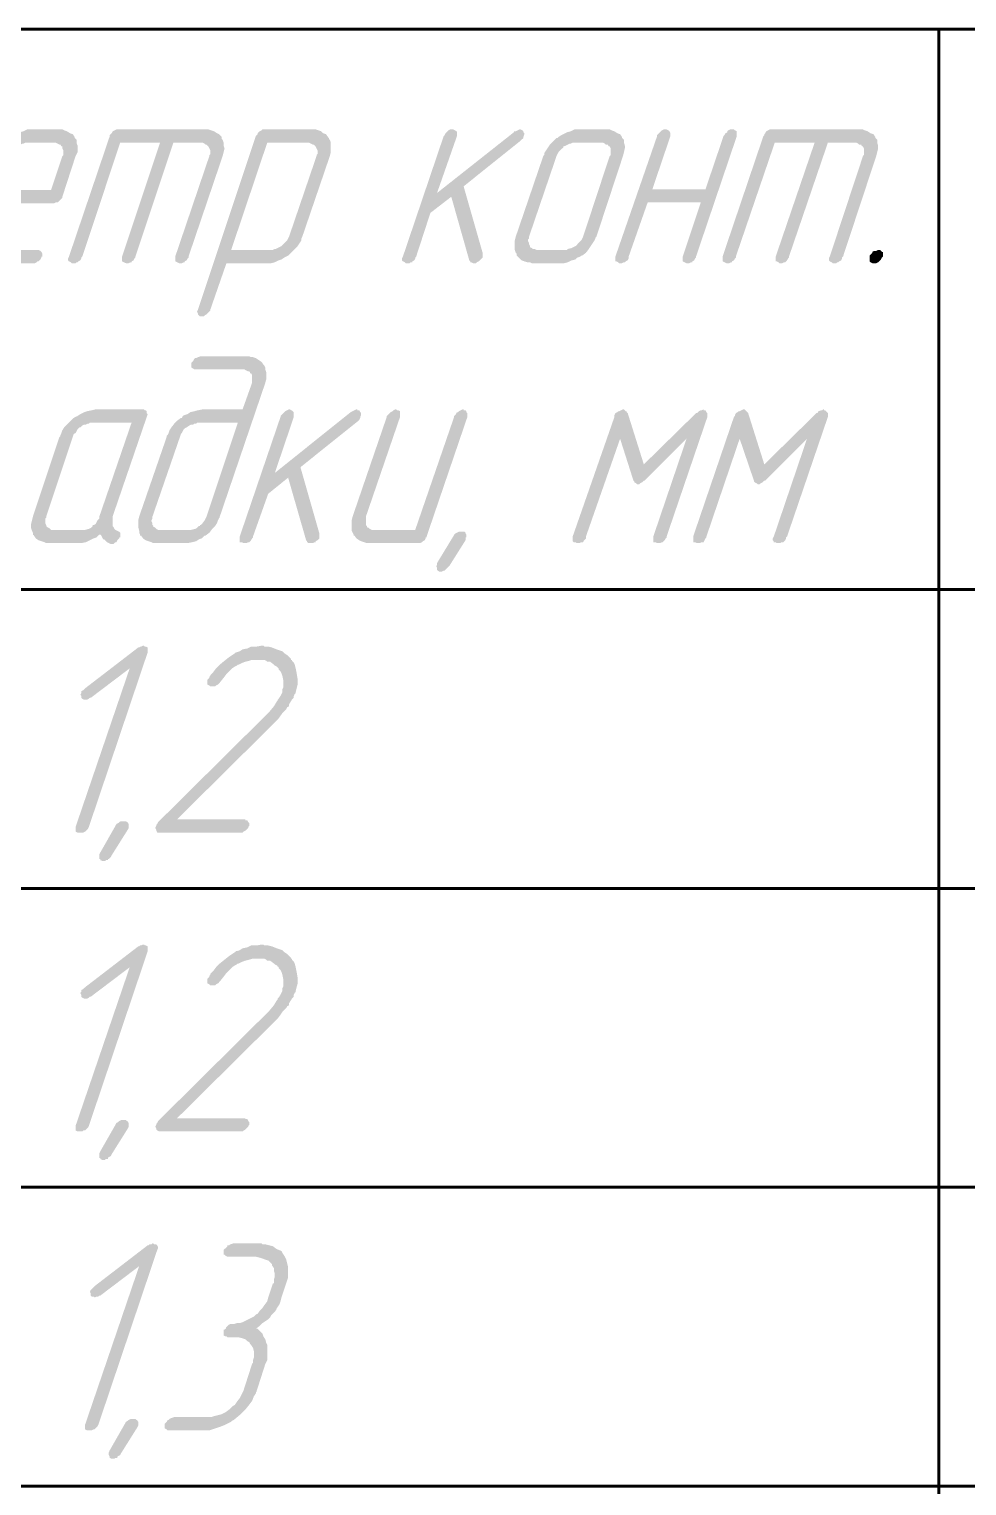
# Model space of a CAD drawing. Extents: x 260 to 1101, y 70 to 664.
# Drawn here: x 419.32 to 444.42, y 270.02 to 309.02 of the extents above; entities that cross this region are included whole.
import ezdxf

# ---------------------------------------------------------------- set-up
doc = ezdxf.new("R2010")
doc.units = 0
doc.header["$MEASUREMENT"] = 0
doc.layers.add('PDF _Геометрия', color=7, linetype='CONTINUOUS')
doc.layers.add('PDF _Сплошная заливка', color=7, linetype='CONTINUOUS')

msp = doc.modelspace()

# ---------------------------------------------------------------- hatches: boundary and pattern name
at = {"layer": 'PDF _Сплошная заливка', "transparency": 33554559}
h = msp.add_hatch(color=256, dxfattribs=at)
h.paths.add_polyline_path([(419.984, 305.975), (419.248, 305.975), (419.222, 305.975), (419.171, 305.95), (419.146, 305.95), (419.095, 305.925), (419.044, 305.899), (418.968, 305.874), (418.968, 305.848), (418.968, 305.848), (418.943, 305.823), (418.892, 305.798), (418.841, 305.721), (418.816, 305.671), (418.791, 305.62), (418.486, 304.705), (419.908, 304.705), (420.213, 305.62), (420.213, 305.62), (420.238, 305.645), (420.238, 305.671), (420.238, 305.696), (420.238, 305.747), (420.238, 305.772), (420.213, 305.823), (420.213, 305.874), (420.213, 305.874), (420.187, 305.874), (420.162, 305.925), (420.136, 305.925), (420.086, 305.95), (420.035, 305.975)], flags=0)
h.paths.add_polyline_path([(420.213, 306.331), (420.263, 306.306), (420.339, 306.28), (420.416, 306.229), (420.492, 306.204), (420.543, 306.128), (420.543, 306.102), (420.568, 306.077), (420.593, 306.052), (420.593, 305.975), (420.619, 305.899), (420.619, 305.823), (420.619, 305.721), (420.568, 305.62), (420.213, 304.528), (420.213, 304.528), (420.213, 304.502), (420.187, 304.477), (420.162, 304.451), (420.136, 304.426), (420.086, 304.375), (420.035, 304.375), (419.984, 304.35), (418.359, 304.35), (418.054, 303.461), (418.054, 303.461), (418.054, 303.435), (418.054, 303.41), (418.054, 303.385), (418.054, 303.334), (418.054, 303.283), (418.054, 303.258), (418.08, 303.207), (418.08, 303.207), (418.08, 303.181), (418.13, 303.156), (418.156, 303.131), (418.207, 303.131), (418.257, 303.105), (418.308, 303.105), (419.552, 303.105), (419.578, 303.105), (419.629, 303.08), (419.654, 303.054), (419.654, 303.054), (419.679, 303.004), (419.679, 302.978), (419.679, 302.927), (419.654, 302.927), (419.654, 302.902), (419.629, 302.851), (419.578, 302.8), (419.552, 302.8), (419.527, 302.775), (419.476, 302.75), (419.425, 302.75), (418.13, 302.75), (418.08, 302.775), (418.003, 302.775), (417.927, 302.8), (417.876, 302.826), (417.8, 302.877), (417.724, 302.953), (417.724, 302.953), (417.724, 303.004), (417.699, 303.029), (417.673, 303.105), (417.673, 303.181), (417.673, 303.258), (417.673, 303.359), (417.699, 303.461), (418.435, 305.62), (418.435, 305.62), (418.46, 305.645), (418.486, 305.696), (418.511, 305.772), (418.562, 305.848), (418.613, 305.925), (418.714, 306.026), (418.791, 306.102), (418.816, 306.102), (418.841, 306.128), (418.918, 306.179), (418.968, 306.204), (419.07, 306.255), (419.171, 306.28), (419.273, 306.331), (419.4, 306.331), (420.162, 306.331)], flags=0)
for points in [[(424.123, 306.331), (424.199, 306.306), (424.275, 306.28), (424.351, 306.229), (424.402, 306.204), (424.478, 306.128), (424.478, 306.102), (424.478, 306.077), (424.504, 306.052), (424.529, 305.975), (424.529, 305.899), (424.554, 305.823), (424.529, 305.721), (424.504, 305.62), (423.59, 302.927), (423.59, 302.902), (423.564, 302.877), (423.539, 302.826), (423.488, 302.8), (423.488, 302.775), (423.463, 302.775), (423.412, 302.75), (423.361, 302.75), (423.361, 302.75), (423.336, 302.75), (423.285, 302.775), (423.234, 302.8), (423.234, 302.8), (423.234, 302.826), (423.234, 302.877), (423.234, 302.927), (424.148, 305.62), (424.148, 305.62), (424.148, 305.645), (424.173, 305.671), (424.173, 305.696), (424.173, 305.747), (424.173, 305.772), (424.148, 305.823), (424.123, 305.874), (424.123, 305.874), (424.123, 305.874), (424.072, 305.925), (424.047, 305.925), (424.021, 305.95), (423.97, 305.975), (423.92, 305.975), (423.183, 305.975), (422.168, 302.927), (422.168, 302.902), (422.142, 302.877), (422.117, 302.826), (422.066, 302.8), (422.066, 302.775), (422.041, 302.775), (421.99, 302.75), (421.939, 302.75), (421.914, 302.75), (421.914, 302.75), (421.863, 302.775), (421.812, 302.8), (421.812, 302.8), (421.812, 302.826), (421.812, 302.877), (421.812, 302.927), (422.828, 305.975), (421.761, 305.975), (420.746, 302.927), (420.72, 302.902), (420.72, 302.877), (420.695, 302.826), (420.644, 302.8), (420.619, 302.775), (420.593, 302.775), (420.568, 302.75), (420.492, 302.75), (420.492, 302.75), (420.466, 302.75), (420.441, 302.775), (420.39, 302.8), (420.39, 302.8), (420.365, 302.826), (420.365, 302.877), (420.39, 302.927), (421.482, 306.153), (421.482, 306.153), (421.482, 306.179), (421.507, 306.204), (421.533, 306.229), (421.558, 306.28), (421.609, 306.306), (421.66, 306.331), (421.711, 306.331), (424.072, 306.331)], [(432.476, 306.331), (432.527, 306.306), (432.553, 306.28), (432.553, 306.255), (432.578, 306.229), (432.578, 306.204), (432.553, 306.128), (432.553, 306.128), (432.553, 306.102), (432.502, 306.052), (432.476, 306.026), (430.953, 304.807), (431.461, 303.029), (431.461, 302.927), (431.461, 302.902), (431.435, 302.877), (431.41, 302.851), (431.359, 302.8), (431.359, 302.8), (431.308, 302.775), (431.283, 302.75), (431.207, 302.75), (431.207, 302.75), (431.156, 302.775), (431.131, 302.775), (431.131, 302.775), (431.131, 302.8), (431.105, 302.826), (430.623, 304.528), (430.064, 304.096), (429.683, 302.927), (429.658, 302.902), (429.658, 302.877), (429.633, 302.826), (429.582, 302.8), (429.582, 302.775), (429.531, 302.775), (429.506, 302.75), (429.429, 302.75), (429.429, 302.75), (429.404, 302.75), (429.379, 302.775), (429.328, 302.8), (429.328, 302.8), (429.303, 302.826), (429.303, 302.877), (429.328, 302.927), (430.42, 306.153), (430.42, 306.153), (430.445, 306.179), (430.47, 306.229), (430.496, 306.255), (430.521, 306.28), (430.547, 306.306), (430.597, 306.331), (430.648, 306.331), (430.674, 306.331), (430.674, 306.331), (430.724, 306.306), (430.75, 306.28), (430.775, 306.28), (430.775, 306.229), (430.775, 306.204), (430.775, 306.153), (430.242, 304.629), (432.299, 306.255), (432.299, 306.255), (432.299, 306.28), (432.349, 306.28), (432.4, 306.306), (432.451, 306.331), (432.451, 306.331)], [(438.189, 306.331), (438.215, 306.306), (438.266, 306.28), (438.266, 306.28), (438.266, 306.229), (438.266, 306.204), (438.266, 306.153), (437.174, 302.927), (437.174, 302.902), (437.148, 302.877), (437.123, 302.826), (437.072, 302.8), (437.072, 302.775), (437.047, 302.775), (436.996, 302.75), (436.945, 302.75), (436.92, 302.75), (436.92, 302.75), (436.869, 302.775), (436.818, 302.8), (436.818, 302.8), (436.818, 302.826), (436.818, 302.877), (436.818, 302.927), (437.301, 304.375), (435.879, 304.375), (435.371, 302.927), (435.371, 302.902), (435.371, 302.877), (435.346, 302.826), (435.295, 302.8), (435.269, 302.775), (435.244, 302.775), (435.193, 302.75), (435.142, 302.75), (435.142, 302.75), (435.117, 302.75), (435.092, 302.775), (435.041, 302.8), (435.016, 302.8), (435.016, 302.826), (435.016, 302.877), (435.016, 302.927), (436.133, 306.153), (436.133, 306.153), (436.133, 306.179), (436.184, 306.229), (436.209, 306.255), (436.234, 306.28), (436.26, 306.306), (436.31, 306.331), (436.361, 306.331), (436.361, 306.331), (436.387, 306.331), (436.437, 306.306), (436.463, 306.28), (436.463, 306.28), (436.488, 306.229), (436.488, 306.204), (436.488, 306.153), (436.006, 304.731), (437.428, 304.731), (437.91, 306.153), (437.91, 306.153), (437.935, 306.179), (437.961, 306.229), (438.012, 306.255), (438.012, 306.28), (438.037, 306.306), (438.088, 306.331), (438.139, 306.331), (438.164, 306.331)], [(441.643, 306.331), (441.693, 306.306), (441.77, 306.28), (441.846, 306.229), (441.922, 306.204), (441.973, 306.128), (441.973, 306.102), (441.998, 306.077), (442.023, 306.052), (442.023, 305.975), (442.049, 305.899), (442.049, 305.823), (442.023, 305.721), (441.998, 305.62), (441.109, 302.927), (441.084, 302.902), (441.084, 302.877), (441.059, 302.826), (441.008, 302.8), (440.982, 302.775), (440.957, 302.775), (440.932, 302.75), (440.855, 302.75), (440.855, 302.75), (440.83, 302.75), (440.805, 302.775), (440.754, 302.8), (440.754, 302.8), (440.729, 302.826), (440.729, 302.877), (440.754, 302.927), (441.643, 305.62), (441.643, 305.62), (441.668, 305.645), (441.668, 305.671), (441.668, 305.696), (441.668, 305.747), (441.668, 305.772), (441.668, 305.823), (441.643, 305.874), (441.643, 305.874), (441.617, 305.874), (441.592, 305.925), (441.541, 305.925), (441.516, 305.95), (441.465, 305.975), (441.414, 305.975), (440.703, 305.975), (439.662, 302.927), (439.662, 302.902), (439.637, 302.877), (439.611, 302.826), (439.586, 302.8), (439.561, 302.775), (439.535, 302.775), (439.484, 302.75), (439.434, 302.75), (439.434, 302.75), (439.408, 302.75), (439.383, 302.775), (439.332, 302.8), (439.307, 302.8), (439.307, 302.826), (439.307, 302.877), (439.307, 302.927), (440.348, 305.975), (439.281, 305.975), (438.24, 302.927), (438.24, 302.902), (438.215, 302.877), (438.189, 302.826), (438.139, 302.8), (438.139, 302.775), (438.113, 302.775), (438.062, 302.75), (438.012, 302.75), (437.986, 302.75), (437.986, 302.75), (437.935, 302.775), (437.885, 302.8), (437.885, 302.8), (437.885, 302.826), (437.885, 302.877), (437.885, 302.927), (438.977, 306.153), (438.977, 306.153), (439.002, 306.179), (439.002, 306.204), (439.027, 306.229), (439.053, 306.28), (439.103, 306.306), (439.154, 306.331), (439.23, 306.331), (441.592, 306.331)], [(442.1, 303.105), (442.125, 303.08), (442.15, 303.054), (442.176, 303.054), (442.176, 303.004), (442.176, 302.978), (442.176, 302.927), (442.176, 302.927), (442.15, 302.902), (442.125, 302.851), (442.074, 302.8), (442.074, 302.8), (442.049, 302.775), (441.998, 302.75), (441.947, 302.75), (441.922, 302.75), (441.897, 302.75), (441.846, 302.775), (441.82, 302.8), (441.82, 302.8), (441.82, 302.826), (441.82, 302.877), (441.82, 302.927), (441.82, 302.927), (441.82, 302.953), (441.846, 302.978), (441.897, 303.029), (441.897, 303.054), (441.947, 303.08), (441.998, 303.08), (442.049, 303.105), (442.074, 303.105)], [(428.109, 298.813), (428.16, 298.813), (428.185, 298.762), (428.185, 298.762), (428.211, 298.736), (428.211, 298.686), (428.185, 298.635), (428.185, 298.635), (428.185, 298.609), (428.16, 298.559), (428.109, 298.508), (426.586, 297.289), (427.094, 295.511), (427.094, 295.409), (427.094, 295.409), (427.094, 295.384), (427.043, 295.333), (426.992, 295.307), (426.992, 295.282), (426.966, 295.282), (426.916, 295.257), (426.865, 295.257), (426.84, 295.257), (426.789, 295.257), (426.789, 295.282), (426.763, 295.282), (426.763, 295.307), (426.738, 295.333), (426.256, 297.009), (425.722, 296.577), (425.316, 295.434), (425.316, 295.409), (425.291, 295.384), (425.265, 295.333), (425.215, 295.282), (425.215, 295.282), (425.189, 295.282), (425.138, 295.257), (425.088, 295.257), (425.062, 295.257), (425.062, 295.257), (425.011, 295.282), (424.961, 295.282), (424.961, 295.307), (424.961, 295.333), (424.961, 295.384), (424.961, 295.434), (426.052, 298.635), (426.052, 298.66), (426.078, 298.686), (426.103, 298.711), (426.154, 298.762), (426.154, 298.762), (426.179, 298.787), (426.23, 298.813), (426.281, 298.838), (426.306, 298.838), (426.332, 298.813), (426.357, 298.813), (426.383, 298.787), (426.408, 298.762), (426.408, 298.736), (426.408, 298.711), (426.408, 298.635), (425.9, 297.136), (427.931, 298.762), (427.931, 298.762), (427.931, 298.762), (427.982, 298.787), (428.033, 298.813), (428.084, 298.838), (428.109, 298.838)], [(430.953, 298.813), (431.004, 298.813), (431.029, 298.787), (431.029, 298.762), (431.054, 298.736), (431.054, 298.711), (431.054, 298.635), (429.963, 295.434), (429.963, 295.409), (429.937, 295.409), (429.937, 295.384), (429.912, 295.333), (429.861, 295.307), (429.836, 295.282), (429.785, 295.257), (429.709, 295.257), (428.414, 295.257), (428.363, 295.257), (428.287, 295.282), (428.211, 295.307), (428.16, 295.333), (428.084, 295.384), (428.033, 295.46), (428.008, 295.46), (428.008, 295.485), (427.982, 295.536), (427.957, 295.587), (427.957, 295.663), (427.957, 295.765), (427.957, 295.866), (427.982, 295.968), (428.896, 298.635), (428.896, 298.66), (428.922, 298.686), (428.947, 298.711), (428.998, 298.762), (428.998, 298.762), (429.049, 298.787), (429.074, 298.813), (429.125, 298.838), (429.15, 298.838), (429.176, 298.813), (429.201, 298.813), (429.252, 298.787), (429.252, 298.762), (429.252, 298.736), (429.252, 298.711), (429.252, 298.635), (428.338, 295.968), (428.338, 295.942), (428.338, 295.942), (428.338, 295.917), (428.338, 295.866), (428.338, 295.841), (428.338, 295.79), (428.338, 295.739), (428.363, 295.714), (428.363, 295.688), (428.363, 295.688), (428.414, 295.663), (428.439, 295.638), (428.49, 295.612), (428.541, 295.612), (428.592, 295.612), (429.658, 295.612), (430.699, 298.635), (430.699, 298.66), (430.724, 298.686), (430.75, 298.711), (430.775, 298.762), (430.801, 298.762), (430.826, 298.787), (430.877, 298.813), (430.928, 298.838), (430.953, 298.838)], [(437.377, 298.813), (437.428, 298.813), (437.453, 298.762), (437.453, 298.762), (437.478, 298.736), (437.478, 298.686), (437.478, 298.66), (437.478, 298.635), (436.387, 295.434), (436.387, 295.409), (436.361, 295.384), (436.336, 295.333), (436.285, 295.282), (436.285, 295.282), (436.26, 295.282), (436.209, 295.257), (436.158, 295.257), (436.133, 295.257), (436.133, 295.257), (436.082, 295.282), (436.031, 295.282), (436.031, 295.307), (436.031, 295.333), (436.031, 295.384), (436.031, 295.434), (436.92, 298.051), (435.803, 296.933), (435.777, 296.933), (435.777, 296.933), (435.726, 296.882), (435.676, 296.857), (435.65, 296.831), (435.6, 296.831), (435.6, 296.831), (435.574, 296.857), (435.523, 296.882), (435.523, 296.908), (435.498, 296.933), (435.142, 298.051), (434.228, 295.434), (434.228, 295.409), (434.228, 295.384), (434.178, 295.333), (434.152, 295.282), (434.127, 295.282), (434.101, 295.282), (434.051, 295.257), (434, 295.257), (434, 295.257), (433.975, 295.257), (433.949, 295.282), (433.898, 295.282), (433.873, 295.307), (433.873, 295.333), (433.873, 295.384), (433.873, 295.434), (434.99, 298.635), (434.99, 298.66), (434.99, 298.686), (435.016, 298.736), (435.066, 298.762), (435.066, 298.762), (435.092, 298.787), (435.117, 298.787), (435.168, 298.813), (435.219, 298.838), (435.244, 298.838), (435.269, 298.813), (435.295, 298.787), (435.295, 298.787), (435.32, 298.787), (435.32, 298.762), (435.346, 298.736), (435.777, 297.365), (437.174, 298.736), (437.199, 298.736), (437.199, 298.736), (437.25, 298.787), (437.301, 298.813), (437.326, 298.813), (437.377, 298.838), (437.377, 298.838)], [(440.602, 298.813), (440.627, 298.813), (440.678, 298.762), (440.678, 298.762), (440.703, 298.736), (440.703, 298.686), (440.703, 298.66), (440.703, 298.635), (439.611, 295.434), (439.586, 295.409), (439.586, 295.384), (439.561, 295.333), (439.51, 295.282), (439.51, 295.282), (439.459, 295.282), (439.434, 295.257), (439.383, 295.257), (439.357, 295.257), (439.332, 295.257), (439.307, 295.282), (439.256, 295.282), (439.256, 295.307), (439.23, 295.333), (439.23, 295.384), (439.256, 295.434), (440.144, 298.051), (439.027, 296.933), (439.002, 296.933), (439.002, 296.933), (438.951, 296.882), (438.9, 296.857), (438.875, 296.831), (438.824, 296.831), (438.824, 296.831), (438.799, 296.857), (438.748, 296.882), (438.723, 296.908), (438.723, 296.933), (438.342, 298.051), (437.453, 295.434), (437.453, 295.409), (437.428, 295.384), (437.402, 295.333), (437.377, 295.282), (437.351, 295.282), (437.326, 295.282), (437.275, 295.257), (437.225, 295.257), (437.225, 295.257), (437.199, 295.257), (437.148, 295.282), (437.098, 295.282), (437.098, 295.307), (437.098, 295.333), (437.098, 295.384), (437.098, 295.434), (438.189, 298.635), (438.215, 298.66), (438.215, 298.686), (438.24, 298.736), (438.291, 298.762), (438.291, 298.762), (438.316, 298.787), (438.342, 298.787), (438.393, 298.813), (438.443, 298.838), (438.469, 298.838), (438.494, 298.813), (438.519, 298.787), (438.519, 298.787), (438.519, 298.787), (438.545, 298.762), (438.57, 298.736), (439.002, 297.365), (440.398, 298.736), (440.398, 298.736), (440.424, 298.736), (440.449, 298.787), (440.525, 298.813), (440.551, 298.813), (440.576, 298.838), (440.602, 298.838)], [(430.928, 295.561), (430.978, 295.561), (431.004, 295.536), (431.004, 295.511), (431.029, 295.485), (431.029, 295.434), (431.029, 295.409), (431.004, 295.409), (431.004, 295.384), (431.004, 295.333), (430.572, 294.647), (430.521, 294.596), (430.496, 294.571), (430.47, 294.545), (430.445, 294.52), (430.42, 294.52), (430.369, 294.495), (430.369, 294.495), (430.344, 294.495), (430.293, 294.495), (430.267, 294.52), (430.242, 294.545), (430.242, 294.545), (430.242, 294.596), (430.217, 294.647), (430.242, 294.672), (430.242, 294.672), (430.242, 294.723), (430.674, 295.434), (430.699, 295.485), (430.724, 295.511), (430.775, 295.536), (430.775, 295.536), (430.826, 295.561), (430.851, 295.561), (430.877, 295.561), (430.877, 295.561)], [(422.422, 292.488), (422.447, 292.488), (422.498, 292.463), (422.498, 292.437), (422.498, 292.412), (422.498, 292.386), (422.498, 292.336), (420.923, 287.662), (420.923, 287.662), (420.898, 287.611), (420.873, 287.586), (420.822, 287.535), (420.822, 287.535), (420.771, 287.51), (420.746, 287.51), (420.695, 287.51), (420.67, 287.51), (420.67, 287.51), (420.619, 287.51), (420.568, 287.535), (420.568, 287.535), (420.568, 287.56), (420.568, 287.611), (420.568, 287.662), (422.015, 291.904), (420.974, 291.116), (420.949, 291.116), (420.923, 291.091), (420.873, 291.066), (420.822, 291.066), (420.822, 291.066), (420.797, 291.066), (420.746, 291.091), (420.72, 291.116), (420.72, 291.142), (420.72, 291.167), (420.695, 291.193), (420.72, 291.243), (420.72, 291.269), (420.72, 291.294), (420.771, 291.32), (420.822, 291.37), (422.244, 292.463), (422.269, 292.463), (422.295, 292.488), (422.32, 292.488), (422.371, 292.513), (422.396, 292.513)], [(425.621, 292.488), (425.672, 292.488), (425.722, 292.488), (425.824, 292.463), (425.951, 292.412), (426.103, 292.361), (426.154, 292.31), (426.23, 292.259), (426.281, 292.209), (426.332, 292.158), (426.332, 292.132), (426.357, 292.132), (426.357, 292.107), (426.383, 292.082), (426.408, 292.056), (426.433, 292.005), (426.459, 291.904), (426.484, 291.777), (426.51, 291.624), (426.51, 291.548), (426.51, 291.472), (426.484, 291.37), (426.459, 291.269), (426.459, 291.269), (426.459, 291.243), (426.433, 291.218), (426.408, 291.167), (426.408, 291.116), (426.357, 291.066), (426.281, 290.939), (426.281, 290.913), (426.281, 290.888), (426.23, 290.862), (426.205, 290.812), (426.154, 290.761), (426.103, 290.71), (426.052, 290.634), (425.976, 290.532), (423.285, 287.865), (425.113, 287.865), (425.113, 287.84), (425.164, 287.84), (425.189, 287.789), (425.189, 287.789), (425.215, 287.764), (425.215, 287.713), (425.215, 287.687), (425.189, 287.662), (425.189, 287.637), (425.164, 287.611), (425.113, 287.56), (425.113, 287.56), (425.062, 287.535), (425.037, 287.51), (424.961, 287.51), (422.828, 287.51), (422.802, 287.51), (422.752, 287.51), (422.726, 287.56), (422.726, 287.56), (422.726, 287.586), (422.701, 287.637), (422.726, 287.687), (422.726, 287.687), (422.726, 287.713), (422.752, 287.738), (422.777, 287.789), (425.748, 290.735), (425.875, 290.888), (425.951, 291.015), (425.951, 291.015), (425.976, 291.04), (425.976, 291.066), (426.002, 291.091), (426.052, 291.167), (426.103, 291.269), (426.103, 291.294), (426.103, 291.294), (426.103, 291.345), (426.129, 291.396), (426.129, 291.497), (426.129, 291.574), (426.103, 291.701), (426.078, 291.777), (426.052, 291.828), (426.002, 291.878), (426.002, 291.904), (426.002, 291.904), (425.976, 291.929), (425.951, 291.955), (425.9, 291.98), (425.875, 292.005), (425.773, 292.082), (425.748, 292.082), (425.748, 292.082), (425.697, 292.082), (425.672, 292.107), (425.621, 292.132), (425.57, 292.132), (425.443, 292.132), (425.392, 292.132), (425.341, 292.132), (425.291, 292.132), (425.215, 292.107), (425.113, 292.082), (425.037, 292.056), (424.935, 292.005), (424.91, 292.005), (424.884, 291.98), (424.834, 291.955), (424.757, 291.904), (424.681, 291.828), (424.605, 291.751), (424.529, 291.65), (424.427, 291.523), (424.427, 291.523), (424.402, 291.497), (424.377, 291.472), (424.326, 291.447), (424.326, 291.447), (424.3, 291.421), (424.275, 291.421), (424.224, 291.421), (424.224, 291.421), (424.173, 291.421), (424.148, 291.447), (424.097, 291.472), (424.097, 291.472), (424.097, 291.497), (424.097, 291.548), (424.097, 291.599), (424.148, 291.65), (424.148, 291.65), (424.148, 291.675), (424.173, 291.701), (424.173, 291.726), (424.25, 291.802), (424.326, 291.904), (424.427, 292.005), (424.554, 292.107), (424.681, 292.209), (424.834, 292.31), (424.834, 292.31), (424.834, 292.31), (424.859, 292.336), (424.884, 292.336), (424.961, 292.361), (425.037, 292.412), (425.164, 292.437), (425.265, 292.488), (425.418, 292.488), (425.545, 292.513), (425.595, 292.513)], [(421.914, 287.814), (421.939, 287.789), (421.964, 287.789), (421.964, 287.764), (421.99, 287.738), (421.99, 287.687), (421.99, 287.662), (421.99, 287.662), (421.99, 287.637), (421.964, 287.586), (421.533, 286.9), (421.507, 286.849), (421.457, 286.798), (421.431, 286.798), (421.431, 286.773), (421.38, 286.773), (421.355, 286.748), (421.33, 286.748), (421.33, 286.748), (421.279, 286.748), (421.228, 286.773), (421.228, 286.798), (421.203, 286.798), (421.203, 286.849), (421.203, 286.9), (421.203, 286.925), (421.203, 286.925), (421.228, 286.976), (421.634, 287.687), (421.66, 287.738), (421.711, 287.764), (421.736, 287.789), (421.736, 287.789), (421.787, 287.814), (421.812, 287.814), (421.838, 287.814), (421.863, 287.814)], [(422.422, 284.487), (422.447, 284.487), (422.498, 284.462), (422.498, 284.436), (422.498, 284.411), (422.498, 284.385), (422.498, 284.335), (420.923, 279.661), (420.923, 279.661), (420.898, 279.61), (420.873, 279.585), (420.822, 279.534), (420.822, 279.534), (420.771, 279.534), (420.746, 279.509), (420.695, 279.509), (420.67, 279.509), (420.67, 279.509), (420.619, 279.509), (420.568, 279.534), (420.568, 279.534), (420.568, 279.559), (420.568, 279.61), (420.568, 279.661), (422.015, 283.903), (420.974, 283.115), (420.949, 283.115), (420.923, 283.09), (420.873, 283.064), (420.822, 283.064), (420.822, 283.064), (420.797, 283.064), (420.746, 283.09), (420.72, 283.115), (420.72, 283.141), (420.72, 283.166), (420.695, 283.217), (420.72, 283.242), (420.72, 283.268), (420.72, 283.293), (420.771, 283.319), (420.822, 283.369), (422.244, 284.462), (422.269, 284.462), (422.295, 284.487), (422.32, 284.487), (422.371, 284.512), (422.396, 284.512)], [(425.621, 284.487), (425.672, 284.487), (425.722, 284.487), (425.824, 284.462), (425.951, 284.411), (426.103, 284.36), (426.154, 284.309), (426.23, 284.258), (426.281, 284.208), (426.332, 284.157), (426.332, 284.131), (426.357, 284.131), (426.357, 284.106), (426.383, 284.081), (426.408, 284.055), (426.433, 284.004), (426.459, 283.903), (426.484, 283.776), (426.51, 283.623), (426.51, 283.547), (426.51, 283.471), (426.484, 283.369), (426.459, 283.268), (426.459, 283.268), (426.459, 283.242), (426.433, 283.217), (426.408, 283.166), (426.408, 283.115), (426.357, 283.064), (426.281, 282.938), (426.281, 282.912), (426.281, 282.887), (426.23, 282.861), (426.205, 282.811), (426.154, 282.76), (426.103, 282.709), (426.052, 282.633), (425.976, 282.531), (423.285, 279.864), (425.113, 279.864), (425.113, 279.839), (425.164, 279.839), (425.189, 279.788), (425.189, 279.788), (425.215, 279.763), (425.215, 279.712), (425.215, 279.686), (425.189, 279.661), (425.189, 279.636), (425.164, 279.61), (425.113, 279.559), (425.113, 279.559), (425.062, 279.534), (425.037, 279.509), (424.961, 279.509), (422.828, 279.509), (422.802, 279.509), (422.752, 279.534), (422.726, 279.559), (422.726, 279.559), (422.726, 279.585), (422.701, 279.636), (422.726, 279.686), (422.726, 279.712), (422.726, 279.712), (422.752, 279.737), (422.777, 279.788), (425.748, 282.734), (425.875, 282.887), (425.951, 283.014), (425.951, 283.014), (425.976, 283.039), (425.976, 283.064), (426.002, 283.09), (426.052, 283.166), (426.103, 283.268), (426.103, 283.293), (426.103, 283.293), (426.103, 283.344), (426.129, 283.395), (426.129, 283.496), (426.129, 283.573), (426.103, 283.699), (426.078, 283.776), (426.052, 283.827), (426.002, 283.877), (426.002, 283.903), (426.002, 283.903), (425.976, 283.928), (425.951, 283.954), (425.9, 283.979), (425.875, 284.004), (425.773, 284.081), (425.748, 284.081), (425.748, 284.081), (425.697, 284.081), (425.672, 284.106), (425.621, 284.131), (425.57, 284.131), (425.443, 284.131), (425.392, 284.131), (425.341, 284.131), (425.291, 284.131), (425.215, 284.106), (425.113, 284.081), (425.037, 284.055), (424.935, 284.004), (424.91, 284.004), (424.884, 283.979), (424.834, 283.954), (424.757, 283.903), (424.681, 283.827), (424.605, 283.75), (424.529, 283.649), (424.427, 283.522), (424.427, 283.522), (424.402, 283.496), (424.377, 283.471), (424.326, 283.446), (424.326, 283.446), (424.3, 283.42), (424.275, 283.42), (424.224, 283.42), (424.224, 283.42), (424.173, 283.42), (424.148, 283.446), (424.097, 283.471), (424.097, 283.471), (424.097, 283.496), (424.097, 283.547), (424.097, 283.598), (424.148, 283.649), (424.148, 283.649), (424.148, 283.674), (424.173, 283.699), (424.173, 283.725), (424.25, 283.801), (424.326, 283.903), (424.427, 284.004), (424.554, 284.106), (424.681, 284.208), (424.834, 284.309), (424.834, 284.309), (424.834, 284.309), (424.859, 284.335), (424.884, 284.335), (424.961, 284.36), (425.037, 284.411), (425.164, 284.436), (425.265, 284.487), (425.418, 284.487), (425.545, 284.512), (425.595, 284.512)], [(421.914, 279.813), (421.939, 279.788), (421.964, 279.788), (421.964, 279.763), (421.99, 279.737), (421.99, 279.686), (421.99, 279.661), (421.99, 279.661), (421.99, 279.636), (421.964, 279.585), (421.533, 278.899), (421.507, 278.848), (421.457, 278.823), (421.431, 278.797), (421.431, 278.772), (421.38, 278.772), (421.355, 278.747), (421.33, 278.747), (421.33, 278.747), (421.279, 278.747), (421.228, 278.772), (421.228, 278.797), (421.203, 278.797), (421.203, 278.848), (421.203, 278.899), (421.203, 278.924), (421.203, 278.924), (421.228, 278.975), (421.634, 279.686), (421.66, 279.737), (421.711, 279.763), (421.736, 279.788), (421.736, 279.788), (421.787, 279.813), (421.812, 279.813), (421.838, 279.813), (421.863, 279.813)], [(422.675, 276.486), (422.726, 276.486), (422.752, 276.461), (422.752, 276.461), (422.777, 276.41), (422.777, 276.384), (422.752, 276.334), (421.177, 271.66), (421.177, 271.66), (421.152, 271.609), (421.127, 271.584), (421.076, 271.533), (421.076, 271.533), (421.05, 271.533), (421, 271.508), (420.949, 271.508), (420.923, 271.508), (420.923, 271.508), (420.873, 271.508), (420.822, 271.533), (420.822, 271.533), (420.822, 271.584), (420.822, 271.609), (420.822, 271.66), (422.269, 275.902), (421.228, 275.114), (421.203, 275.114), (421.177, 275.089), (421.127, 275.089), (421.076, 275.064), (421.076, 275.064), (421.05, 275.089), (421, 275.089), (420.974, 275.114), (420.974, 275.14), (420.974, 275.165), (420.949, 275.216), (420.974, 275.267), (420.974, 275.267), (421, 275.292), (421.025, 275.318), (421.076, 275.368), (422.498, 276.461), (422.523, 276.461), (422.548, 276.486), (422.599, 276.486), (422.625, 276.511), (422.65, 276.511)], [(425.57, 276.486), (425.646, 276.486), (425.748, 276.461), (425.849, 276.435), (425.951, 276.359), (426.078, 276.308), (426.103, 276.257), (426.154, 276.181), (426.154, 276.181), (426.179, 276.13), (426.205, 276.079), (426.23, 275.978), (426.256, 275.876), (426.256, 275.749), (426.256, 275.597), (426.23, 275.521), (426.205, 275.444), (426.078, 275.064), (426.052, 274.962), (426.027, 274.886), (425.976, 274.809), (425.976, 274.809), (425.976, 274.809), (425.951, 274.784), (425.951, 274.759), (425.9, 274.683), (425.824, 274.606), (425.824, 274.606), (425.799, 274.581), (425.773, 274.53), (425.722, 274.479), (425.646, 274.429), (425.57, 274.378), (425.494, 274.302), (425.392, 274.225), (425.418, 274.225), (425.443, 274.225), (425.468, 274.2), (425.519, 274.149), (425.57, 274.098), (425.595, 274.022), (425.646, 273.946), (425.672, 273.844), (425.672, 273.844), (425.697, 273.794), (425.697, 273.743), (425.697, 273.667), (425.697, 273.59), (425.697, 273.489), (425.697, 273.387), (425.646, 273.286), (425.418, 272.574), (425.418, 272.549), (425.418, 272.549), (425.392, 272.524), (425.392, 272.498), (425.341, 272.422), (425.291, 272.295), (425.215, 272.193), (425.113, 272.066), (424.986, 271.939), (424.834, 271.812), (424.834, 271.812), (424.808, 271.787), (424.808, 271.787), (424.757, 271.762), (424.732, 271.736), (424.681, 271.711), (424.58, 271.66), (424.453, 271.609), (424.3, 271.558), (424.148, 271.508), (424.072, 271.508), (423.97, 271.508), (423.082, 271.508), (423.031, 271.508), (423.006, 271.533), (422.955, 271.558), (422.955, 271.558), (422.955, 271.584), (422.955, 271.635), (422.955, 271.685), (422.955, 271.685), (422.98, 271.711), (423.006, 271.736), (423.031, 271.787), (423.056, 271.787), (423.082, 271.812), (423.132, 271.838), (423.209, 271.863), (424.148, 271.863), (424.199, 271.863), (424.275, 271.889), (424.377, 271.914), (424.478, 271.939), (424.58, 271.99), (424.681, 272.066), (424.681, 272.066), (424.707, 272.092), (424.757, 272.143), (424.834, 272.193), (424.884, 272.27), (424.961, 272.371), (425.011, 272.473), (425.062, 272.574), (425.291, 273.286), (425.316, 273.311), (425.316, 273.336), (425.316, 273.387), (425.341, 273.463), (425.341, 273.54), (425.341, 273.616), (425.316, 273.717), (425.265, 273.794), (425.265, 273.794), (425.24, 273.819), (425.215, 273.87), (425.164, 273.895), (425.113, 273.946), (425.037, 273.971), (424.935, 273.997), (424.834, 273.997), (424.631, 273.997), (424.605, 274.022), (424.58, 274.022), (424.529, 274.048), (424.529, 274.048), (424.529, 274.098), (424.529, 274.124), (424.529, 274.174), (424.529, 274.2), (424.554, 274.2), (424.58, 274.225), (424.605, 274.276), (424.631, 274.302), (424.656, 274.327), (424.707, 274.352), (424.757, 274.352), (424.808, 274.352), (424.884, 274.378), (424.961, 274.378), (425.037, 274.403), (425.138, 274.454), (425.24, 274.505), (425.341, 274.556), (425.367, 274.581), (425.392, 274.606), (425.443, 274.632), (425.494, 274.708), (425.57, 274.784), (425.621, 274.86), (425.697, 274.962), (425.722, 275.064), (425.849, 275.444), (425.875, 275.444), (425.875, 275.47), (425.875, 275.546), (425.9, 275.622), (425.9, 275.699), (425.875, 275.775), (425.875, 275.851), (425.824, 275.927), (425.824, 275.953), (425.799, 275.978), (425.773, 276.003), (425.722, 276.054), (425.646, 276.079), (425.57, 276.105), (425.494, 276.13), (425.392, 276.156), (424.656, 276.156), (424.631, 276.156), (424.58, 276.181), (424.554, 276.207), (424.529, 276.207), (424.529, 276.232), (424.529, 276.283), (424.529, 276.334), (424.529, 276.334), (424.554, 276.359), (424.58, 276.384), (424.631, 276.435), (424.631, 276.461), (424.681, 276.461), (424.707, 276.486), (424.783, 276.511), (425.545, 276.511)], [(422.168, 271.812), (422.193, 271.787), (422.218, 271.787), (422.218, 271.762), (422.244, 271.736), (422.244, 271.685), (422.244, 271.66), (422.244, 271.66), (422.244, 271.635), (422.218, 271.584), (421.787, 270.898), (421.761, 270.847), (421.711, 270.822), (421.685, 270.796), (421.685, 270.771), (421.634, 270.771), (421.609, 270.746), (421.584, 270.746), (421.584, 270.746), (421.533, 270.746), (421.482, 270.771), (421.482, 270.796), (421.482, 270.796), (421.457, 270.847), (421.457, 270.898), (421.457, 270.923), (421.457, 270.923), (421.482, 270.974), (421.888, 271.685), (421.914, 271.736), (421.964, 271.762), (421.99, 271.787), (421.99, 271.787), (422.041, 271.812), (422.066, 271.812), (422.091, 271.812), (422.117, 271.812)]]:
    msp.add_hatch(color=256, dxfattribs=at).paths.add_polyline_path(points)
h = msp.add_hatch(color=256, dxfattribs=at)
h.paths.add_polyline_path([(426.789, 305.975), (425.697, 305.975), (424.732, 303.105), (425.824, 303.105), (425.849, 303.105), (425.9, 303.131), (425.925, 303.131), (425.976, 303.156), (426.027, 303.181), (426.078, 303.207), (426.103, 303.232), (426.103, 303.232), (426.129, 303.258), (426.154, 303.283), (426.23, 303.359), (426.256, 303.41), (426.281, 303.461), (427.017, 305.62), (427.017, 305.62), (427.017, 305.645), (427.043, 305.671), (427.043, 305.696), (427.043, 305.747), (427.043, 305.772), (427.017, 305.823), (426.992, 305.874), (426.992, 305.874), (426.992, 305.874), (426.941, 305.925), (426.916, 305.925), (426.865, 305.95), (426.814, 305.975)], flags=0)
h.paths.add_polyline_path([(426.992, 306.331), (427.068, 306.306), (427.144, 306.28), (427.195, 306.229), (427.271, 306.204), (427.322, 306.128), (427.347, 306.102), (427.347, 306.077), (427.373, 306.052), (427.398, 305.975), (427.398, 305.899), (427.398, 305.823), (427.398, 305.721), (427.373, 305.62), (426.636, 303.461), (426.636, 303.461), (426.611, 303.41), (426.611, 303.359), (426.56, 303.283), (426.51, 303.207), (426.433, 303.131), (426.357, 303.054), (426.256, 302.953), (426.256, 302.953), (426.205, 302.927), (426.154, 302.902), (426.078, 302.851), (426.002, 302.826), (425.9, 302.775), (425.799, 302.75), (425.672, 302.75), (424.605, 302.75), (424.173, 301.505), (424.173, 301.505), (424.173, 301.48), (424.123, 301.429), (424.072, 301.378), (424.072, 301.378), (424.021, 301.353), (423.996, 301.327), (423.945, 301.327), (423.945, 301.327), (423.894, 301.327), (423.869, 301.353), (423.843, 301.378), (423.843, 301.378), (423.843, 301.403), (423.818, 301.454), (423.843, 301.505), (425.392, 306.153), (425.392, 306.153), (425.418, 306.179), (425.443, 306.204), (425.443, 306.229), (425.494, 306.28), (425.545, 306.306), (425.57, 306.331), (425.646, 306.331), (426.941, 306.331)], flags=0)
h = msp.add_hatch(color=256, dxfattribs=at)
h.paths.add_polyline_path([(434.635, 305.975), (433.898, 305.975), (433.873, 305.975), (433.822, 305.95), (433.797, 305.95), (433.746, 305.925), (433.695, 305.899), (433.619, 305.874), (433.619, 305.848), (433.619, 305.848), (433.594, 305.823), (433.568, 305.798), (433.492, 305.721), (433.467, 305.671), (433.441, 305.62), (432.705, 303.461), (432.705, 303.461), (432.705, 303.435), (432.705, 303.41), (432.68, 303.385), (432.68, 303.334), (432.705, 303.283), (432.705, 303.258), (432.73, 303.207), (432.73, 303.207), (432.73, 303.181), (432.781, 303.156), (432.806, 303.131), (432.857, 303.131), (432.908, 303.105), (432.933, 303.105), (433.695, 303.105), (433.721, 303.105), (433.746, 303.131), (433.847, 303.156), (433.898, 303.181), (433.949, 303.207), (433.949, 303.207), (433.975, 303.232), (434, 303.258), (434.025, 303.283), (434.101, 303.359), (434.127, 303.41), (434.152, 303.461), (434.863, 305.62), (434.863, 305.62), (434.889, 305.645), (434.889, 305.671), (434.889, 305.696), (434.889, 305.747), (434.889, 305.772), (434.889, 305.823), (434.863, 305.874), (434.863, 305.874), (434.838, 305.874), (434.812, 305.925), (434.762, 305.925), (434.736, 305.95), (434.685, 305.975)], flags=0)
h.paths.add_polyline_path([(434.863, 306.331), (434.914, 306.306), (434.99, 306.28), (435.066, 306.229), (435.142, 306.204), (435.193, 306.128), (435.193, 306.102), (435.219, 306.077), (435.244, 306.052), (435.244, 305.975), (435.269, 305.899), (435.269, 305.823), (435.244, 305.721), (435.219, 305.62), (434.508, 303.461), (434.482, 303.435), (434.482, 303.41), (434.457, 303.359), (434.406, 303.283), (434.355, 303.207), (434.305, 303.131), (434.228, 303.029), (434.127, 302.953), (434.101, 302.953), (434.076, 302.927), (434, 302.902), (433.949, 302.851), (433.847, 302.826), (433.746, 302.775), (433.644, 302.75), (433.543, 302.75), (432.781, 302.75), (432.73, 302.775), (432.654, 302.775), (432.578, 302.8), (432.502, 302.826), (432.451, 302.877), (432.375, 302.953), (432.375, 302.953), (432.375, 303.004), (432.349, 303.029), (432.324, 303.105), (432.324, 303.181), (432.324, 303.258), (432.324, 303.359), (432.349, 303.461), (433.086, 305.62), (433.086, 305.62), (433.111, 305.645), (433.111, 305.696), (433.162, 305.772), (433.213, 305.848), (433.263, 305.925), (433.365, 306.026), (433.441, 306.102), (433.467, 306.102), (433.492, 306.128), (433.568, 306.179), (433.619, 306.204), (433.721, 306.255), (433.822, 306.28), (433.924, 306.331), (434.051, 306.331), (434.812, 306.331)], flags=0)
h = msp.add_hatch(color=256, dxfattribs=at)
h.paths.add_polyline_path([(424.91, 298.482), (423.818, 298.482), (423.793, 298.457), (423.742, 298.457), (423.716, 298.432), (423.666, 298.432), (423.615, 298.406), (423.539, 298.355), (423.539, 298.355), (423.539, 298.355), (423.488, 298.33), (423.463, 298.305), (423.412, 298.203), (423.386, 298.178), (423.361, 298.101), (422.625, 295.968), (422.625, 295.942), (422.625, 295.942), (422.625, 295.917), (422.599, 295.866), (422.599, 295.841), (422.625, 295.79), (422.625, 295.739), (422.65, 295.714), (422.65, 295.688), (422.65, 295.688), (422.675, 295.688), (422.701, 295.663), (422.726, 295.638), (422.777, 295.612), (422.828, 295.612), (422.879, 295.612), (423.615, 295.612), (423.64, 295.612), (423.666, 295.612), (423.767, 295.638), (423.818, 295.663), (423.869, 295.714), (423.894, 295.714), (423.894, 295.739), (423.92, 295.739), (423.945, 295.765), (424.021, 295.866), (424.047, 295.917), (424.072, 295.968)], flags=0)
h.paths.add_polyline_path([(425.265, 300.235), (425.316, 300.235), (425.392, 300.21), (425.468, 300.159), (425.545, 300.108), (425.595, 300.032), (425.595, 300.032), (425.621, 300.006), (425.646, 299.956), (425.646, 299.905), (425.672, 299.829), (425.672, 299.727), (425.672, 299.651), (425.646, 299.549), (424.427, 295.968), (424.427, 295.942), (424.402, 295.917), (424.377, 295.866), (424.351, 295.79), (424.3, 295.714), (424.224, 295.638), (424.148, 295.536), (424.047, 295.46), (424.021, 295.46), (423.996, 295.434), (423.945, 295.384), (423.869, 295.358), (423.793, 295.307), (423.691, 295.282), (423.564, 295.257), (423.463, 295.257), (422.701, 295.257), (422.65, 295.257), (422.599, 295.282), (422.523, 295.307), (422.447, 295.333), (422.371, 295.384), (422.32, 295.46), (422.295, 295.46), (422.295, 295.485), (422.269, 295.536), (422.269, 295.587), (422.244, 295.688), (422.244, 295.765), (422.244, 295.866), (422.269, 295.968), (423.006, 298.101), (423.006, 298.127), (423.031, 298.152), (423.056, 298.203), (423.082, 298.279), (423.132, 298.355), (423.209, 298.457), (423.285, 298.533), (423.386, 298.609), (423.412, 298.609), (423.437, 298.66), (423.488, 298.686), (423.564, 298.711), (423.64, 298.762), (423.742, 298.787), (423.843, 298.813), (423.97, 298.838), (425.037, 298.838), (425.291, 299.549), (425.291, 299.549), (425.291, 299.575), (425.291, 299.6), (425.291, 299.625), (425.291, 299.676), (425.291, 299.702), (425.291, 299.752), (425.265, 299.803), (425.265, 299.803), (425.24, 299.803), (425.24, 299.829), (425.215, 299.854), (425.189, 299.854), (425.138, 299.879), (425.088, 299.905), (425.037, 299.905), (423.767, 299.905), (423.742, 299.905), (423.716, 299.93), (423.666, 299.956), (423.666, 299.956), (423.666, 299.981), (423.666, 300.032), (423.666, 300.083), (423.666, 300.083), (423.691, 300.108), (423.716, 300.133), (423.742, 300.184), (423.767, 300.21), (423.793, 300.21), (423.843, 300.235), (423.92, 300.26), (425.215, 300.26)], flags=0)
h = msp.add_hatch(color=256, dxfattribs=at)
h.paths.add_polyline_path([(422.066, 298.482), (420.949, 298.482), (420.923, 298.457), (420.898, 298.457), (420.847, 298.432), (420.797, 298.432), (420.746, 298.406), (420.695, 298.355), (420.695, 298.355), (420.67, 298.355), (420.644, 298.33), (420.619, 298.305), (420.568, 298.203), (420.517, 298.178), (420.492, 298.101), (419.781, 295.968), (419.781, 295.942), (419.781, 295.942), (419.755, 295.917), (419.755, 295.866), (419.755, 295.841), (419.755, 295.79), (419.781, 295.739), (419.781, 295.714), (419.806, 295.688), (419.806, 295.688), (419.857, 295.663), (419.882, 295.638), (419.908, 295.612), (419.959, 295.612), (420.009, 295.612), (420.746, 295.612), (420.797, 295.612), (420.822, 295.612), (420.923, 295.638), (420.974, 295.663), (421.025, 295.714), (421.025, 295.714), (421.025, 295.739), (421.05, 295.739), (421.101, 295.765), (421.152, 295.866), (421.203, 295.917), (421.203, 295.968)], flags=0)
h.paths.add_polyline_path([(422.422, 298.813), (422.447, 298.813), (422.472, 298.787), (422.472, 298.736), (422.498, 298.711), (422.472, 298.635), (421.558, 295.968), (421.558, 295.942), (421.558, 295.942), (421.558, 295.917), (421.558, 295.892), (421.558, 295.815), (421.558, 295.739), (421.558, 295.739), (421.558, 295.714), (421.584, 295.688), (421.609, 295.638), (421.634, 295.612), (421.685, 295.587), (421.685, 295.587), (421.685, 295.587), (421.736, 295.561), (421.761, 295.536), (421.761, 295.511), (421.761, 295.46), (421.761, 295.409), (421.736, 295.409), (421.736, 295.384), (421.685, 295.333), (421.66, 295.282), (421.634, 295.282), (421.609, 295.257), (421.584, 295.231), (421.507, 295.231), (421.457, 295.257), (421.457, 295.257), (421.406, 295.282), (421.38, 295.307), (421.33, 295.358), (421.304, 295.358), (421.304, 295.384), (421.279, 295.384), (421.279, 295.409), (421.254, 295.46), (421.228, 295.485), (421.203, 295.485), (421.177, 295.46), (421.127, 295.409), (421.05, 295.384), (420.949, 295.333), (420.847, 295.282), (420.72, 295.257), (420.619, 295.257), (419.832, 295.257), (419.781, 295.257), (419.73, 295.282), (419.654, 295.307), (419.578, 295.333), (419.502, 295.384), (419.451, 295.46), (419.451, 295.46), (419.425, 295.485), (419.425, 295.536), (419.4, 295.587), (419.375, 295.663), (419.375, 295.765), (419.4, 295.866), (419.425, 295.968), (420.136, 298.101), (420.162, 298.127), (420.162, 298.152), (420.187, 298.203), (420.213, 298.279), (420.263, 298.355), (420.339, 298.432), (420.416, 298.508), (420.517, 298.609), (420.517, 298.609), (420.568, 298.635), (420.619, 298.66), (420.695, 298.711), (420.797, 298.762), (420.873, 298.787), (421, 298.813), (421.101, 298.838), (422.396, 298.838)], flags=0)

# ---------------------------------------------------------------- linework, layer by layer
at = {"layer": 'PDF _Геометрия', "lineweight": 60}
for points in [[(502.969, 309.015), (502.969, 294.015), (327.413, 294.015), (327.413, 309.015)], [(502.969, 294.015), (502.969, 286.015), (327.413, 286.015), (327.413, 294.015)], [(502.969, 270.016), (327.413, 270.016), (327.413, 278.015), (502.969, 278.015), (327.413, 278.015), (327.413, 286.015), (502.969, 286.015), (502.969, 278.015), (502.969, 270.016), (327.413, 270.016), (327.413, 262.016), (327.413, 254.016), (502.969, 254.016), (327.413, 254.016), (327.413, 246.016), (327.413, 236.609), (502.969, 236.609), (502.969, 246.016), (502.969, 254.016), (502.969, 262.016)]]:
    msp.add_lwpolyline(points, close=True, dxfattribs=at)
msp.add_lwpolyline([(443.675, 236.609), (443.675, 246.016), (443.675, 254.016), (443.675, 262.016), (443.675, 270.016), (443.675, 278.015), (443.675, 286.015), (443.675, 294.015), (443.675, 309.015)], dxfattribs=at)

doc.saveas('drawing.dxf')
